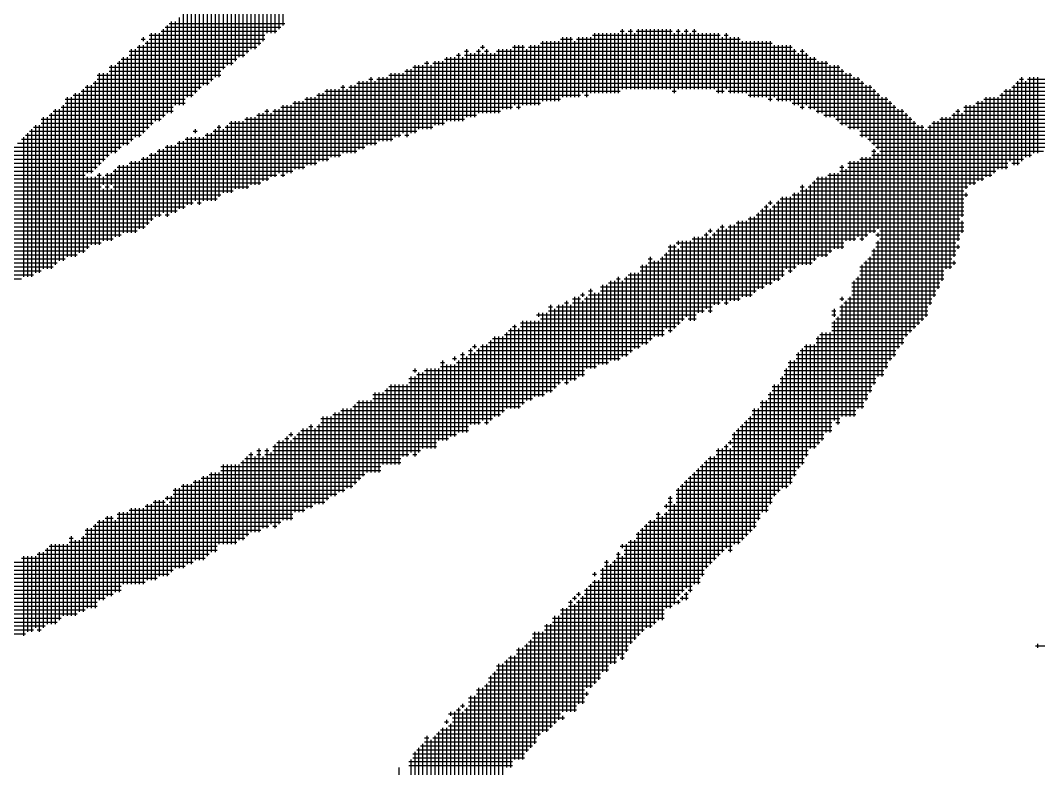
# Model space of a CAD drawing. Header units: feet. Extents: x 0 to 336400, y 0 to 237600.
# Drawn here: x 228017 to 228810, y 11863 to 12446 of the extents above; entities that cross this region are included whole.
import ezdxf

# ---------------------------------------------------------------- set-up
doc = ezdxf.new("R2010")
doc.units = ezdxf.units.FT
doc.header["$LTSCALE"] = 2200
doc.header["$MEASUREMENT"] = 0
doc.layers.add('CX-MISC', color=2, linetype='CONTINUOUS')

# ---------------------------------------------------------------- blocks, each defined once
blk = doc.blocks.new('CXGLOGO-싸인2')
at = {"layer": 'CX-MISC'}
for p, q in [((9616.576, -1031.609), (9616.576, -1033.475)), ((9616.654, -1031.609), (9616.654, -1033.397)), ((9616.732, -1031.531), (9616.732, -1033.32)), ((9616.343, -1031.764), (9616.343, -1033.631)), ((9616.421, -1031.764), (9616.421, -1033.475)), ((9616.498, -1031.764), (9616.498, -1033.475)), ((9616.032, -1032.075), (9616.032, -1033.864)), ((9616.11, -1032.075), (9616.11, -1033.786)), ((9616.187, -1031.92), (9616.187, -1033.786)), ((9616.265, -1031.92), (9616.265, -1033.708)), ((9615.799, -1032.231), (9615.799, -1034.019)), ((9615.876, -1032.231), (9615.876, -1033.942)), ((9615.954, -1032.153), (9615.954, -1033.942)), ((9615.565, -1032.464), (9615.565, -1034.175)), ((9615.643, -1032.386), (9615.643, -1034.097)), ((9615.721, -1032.386), (9615.721, -1034.097)), ((9615.41, -1032.542), (9615.41, -1034.33)), ((9615.487, -1032.542), (9615.487, -1034.33)), ((9615.021, -1032.853), (9615.021, -1034.641)), ((9615.176, -1032.775), (9615.176, -1034.486)), ((9615.254, -1032.697), (9615.254, -1034.486)), ((9615.332, -1032.697), (9615.332, -1034.408)), ((9614.865, -1033.009), (9614.865, -1034.719)), ((9614.943, -1032.931), (9614.943, -1034.719)), ((9615.099, -1032.931), (9615.099, -1034.564)), ((9614.554, -1033.242), (9614.554, -1035.03)), ((9614.632, -1033.242), (9614.632, -1034.875)), ((9614.71, -1033.164), (9614.71, -1034.875)), ((9614.788, -1033.086), (9614.788, -1034.875)), ((9614.166, -1033.475), (9614.166, -1035.264)), ((9614.243, -1033.475), (9614.243, -1035.186)), ((9614.321, -1033.475), (9614.321, -1035.186)), ((9614.36, -1033.436), (9616.615, -1033.436)), ((9614.399, -1033.397), (9614.399, -1035.108)), ((9614.438, -1033.358), (9616.693, -1033.358)), ((9614.477, -1033.32), (9614.477, -1035.03)), ((9614.515, -1033.281), (9616.771, -1033.281)), ((9622.797, -1033.475), (9622.797, -1034.641)), ((9622.875, -1033.475), (9622.875, -1034.641)), ((9622.952, -1033.475), (9622.952, -1034.641)), ((9623.03, -1033.475), (9623.03, -1034.641)), ((9623.108, -1033.475), (9623.108, -1034.641)), ((9623.186, -1033.475), (9623.186, -1034.641)), ((9623.263, -1033.475), (9623.263, -1034.641)), ((9623.302, -1033.436), (9623.38, -1033.436)), ((9623.341, -1033.397), (9623.341, -1034.564)), ((9623.419, -1033.475), (9623.419, -1034.564)), ((9623.458, -1033.436), (9623.536, -1033.436)), ((9623.497, -1033.397), (9623.497, -1034.564)), ((9623.575, -1033.475), (9623.575, -1034.564)), ((9623.613, -1033.436), (9624.313, -1033.436)), ((9623.652, -1033.397), (9623.652, -1034.564)), ((9623.73, -1033.397), (9623.73, -1034.564)), ((9623.808, -1033.397), (9623.808, -1034.564)), ((9623.886, -1033.397), (9623.886, -1034.564)), ((9623.963, -1033.397), (9623.963, -1034.564)), ((9624.041, -1033.397), (9624.041, -1034.564)), ((9624.119, -1033.397), (9624.119, -1034.564)), ((9624.197, -1033.397), (9624.197, -1034.564)), ((9624.274, -1033.397), (9624.274, -1034.564)), ((9624.352, -1033.475), (9624.352, -1034.641)), ((9624.391, -1033.436), (9624.469, -1033.436)), ((9624.43, -1033.397), (9624.43, -1034.564)), ((9624.508, -1033.475), (9624.508, -1034.564)), ((9624.547, -1033.436), (9624.624, -1033.436)), ((9624.585, -1033.397), (9624.585, -1034.564)), ((9624.663, -1033.475), (9624.663, -1034.564)), ((9624.702, -1033.436), (9624.78, -1033.436)), ((9624.741, -1033.397), (9624.741, -1034.564)), ((9624.819, -1033.475), (9624.819, -1034.564)), ((9624.896, -1033.475), (9624.896, -1034.564)), ((9624.974, -1033.475), (9624.974, -1034.564)), ((9625.052, -1033.475), (9625.052, -1034.564)), ((9625.13, -1033.475), (9625.13, -1034.564)), ((9625.207, -1033.475), (9625.207, -1034.641)), ((9625.363, -1033.475), (9625.363, -1034.564)), ((9613.971, -1033.592), (9614.049, -1033.592)), ((9614.01, -1033.553), (9614.01, -1033.631)), ((9614.049, -1033.669), (9616.304, -1033.669)), ((9614.088, -1033.631), (9614.088, -1035.341)), ((9614.127, -1033.514), (9616.382, -1033.514)), ((9614.127, -1033.592), (9616.382, -1033.592)), ((9621.747, -1033.669), (9626.257, -1033.669)), ((9621.786, -1033.631), (9621.786, -1034.797)), ((9621.864, -1033.631), (9621.864, -1034.797)), ((9621.942, -1033.631), (9621.942, -1034.797)), ((9622.019, -1033.631), (9622.019, -1034.797)), ((9622.097, -1033.631), (9622.097, -1034.797)), ((9622.136, -1033.592), (9622.369, -1033.592)), ((9622.175, -1033.553), (9622.175, -1034.719)), ((9622.253, -1033.553), (9622.253, -1034.719)), ((9622.33, -1033.553), (9622.33, -1034.719)), ((9622.408, -1033.631), (9622.408, -1034.719)), ((9622.447, -1033.592), (9625.635, -1033.592)), ((9622.486, -1033.553), (9622.486, -1034.719)), ((9622.564, -1033.553), (9622.564, -1034.641)), ((9622.641, -1033.553), (9622.641, -1034.719)), ((9622.719, -1033.553), (9622.719, -1034.641)), ((9622.758, -1033.514), (9625.246, -1033.514)), ((9625.285, -1033.553), (9625.285, -1034.641)), ((9625.324, -1033.514), (9625.402, -1033.514)), ((9625.441, -1033.553), (9625.441, -1034.641)), ((9625.519, -1033.553), (9625.519, -1034.641)), ((9625.596, -1033.553), (9625.596, -1034.641)), ((9625.674, -1033.631), (9625.674, -1034.641)), ((9625.752, -1033.631), (9625.752, -1034.641)), ((9625.83, -1033.631), (9625.83, -1034.719)), ((9625.907, -1033.631), (9625.907, -1034.719)), ((9625.985, -1033.631), (9625.985, -1034.719)), ((9626.063, -1033.631), (9626.063, -1034.719)), ((9626.141, -1033.631), (9626.141, -1034.719)), ((9626.218, -1033.631), (9626.218, -1034.797)), ((9613.738, -1033.825), (9616.071, -1033.825)), ((9613.777, -1033.786), (9613.777, -1035.575)), ((9613.855, -1033.786), (9613.855, -1035.497)), ((9613.893, -1033.747), (9616.226, -1033.747)), ((9613.932, -1033.708), (9613.932, -1035.497)), ((9614.01, -1033.708), (9614.01, -1035.419)), ((9620.153, -1033.864), (9620.153, -1035.186)), ((9620.27, -1033.825), (9620.347, -1033.825)), ((9620.309, -1033.786), (9620.309, -1035.108)), ((9620.386, -1033.864), (9620.386, -1035.108)), ((9620.464, -1033.864), (9620.464, -1035.108)), ((9620.503, -1033.825), (9620.581, -1033.825)), ((9620.542, -1033.786), (9620.542, -1035.03)), ((9620.581, -1033.747), (9620.659, -1033.747)), ((9620.62, -1033.708), (9620.62, -1033.786)), ((9620.62, -1033.864), (9620.62, -1035.03)), ((9620.659, -1033.825), (9620.736, -1033.825)), ((9620.697, -1033.786), (9620.697, -1035.03)), ((9620.775, -1033.864), (9620.775, -1035.03)), ((9620.853, -1033.864), (9620.853, -1035.03)), ((9620.892, -1033.825), (9626.724, -1033.825)), ((9620.931, -1033.786), (9620.931, -1035.03)), ((9621.008, -1033.786), (9621.008, -1034.953)), ((9621.086, -1033.786), (9621.086, -1034.953)), ((9621.164, -1033.786), (9621.164, -1034.953)), ((9621.203, -1033.747), (9621.436, -1033.747)), ((9621.242, -1033.708), (9621.242, -1034.875)), ((9621.319, -1033.708), (9621.319, -1034.953)), ((9621.397, -1033.708), (9621.397, -1034.875)), ((9621.475, -1033.786), (9621.475, -1034.875)), ((9621.514, -1033.747), (9626.646, -1033.747)), ((9621.553, -1033.708), (9621.553, -1034.875)), ((9621.631, -1033.708), (9621.631, -1034.875)), ((9621.708, -1033.708), (9621.708, -1034.875)), ((9626.296, -1033.708), (9626.296, -1034.719)), ((9626.374, -1033.708), (9626.374, -1034.797)), ((9626.452, -1033.708), (9626.452, -1034.797)), ((9626.529, -1033.708), (9626.529, -1034.797)), ((9626.607, -1033.708), (9626.607, -1034.797)), ((9626.685, -1033.786), (9626.685, -1034.875)), ((9626.763, -1033.864), (9626.763, -1034.875)), ((9626.802, -1033.825), (9626.879, -1033.825)), ((9626.84, -1033.786), (9626.84, -1034.953)), ((9626.918, -1033.864), (9626.918, -1034.875)), ((9613.505, -1034.058), (9615.76, -1034.058)), ((9613.543, -1034.019), (9613.543, -1035.73)), ((9613.582, -1033.981), (9615.837, -1033.981)), ((9613.621, -1033.942), (9613.621, -1035.652)), ((9613.699, -1033.942), (9613.699, -1035.652)), ((9613.738, -1033.903), (9615.993, -1033.903)), ((9619.492, -1034.058), (9619.57, -1034.058)), ((9619.531, -1034.019), (9619.531, -1035.341)), ((9619.648, -1034.058), (9627.346, -1034.058)), ((9619.687, -1034.019), (9619.687, -1035.264)), ((9619.764, -1034.019), (9619.764, -1035.264)), ((9619.842, -1034.019), (9619.842, -1035.264)), ((9619.881, -1033.981), (9627.113, -1033.981)), ((9619.92, -1033.942), (9619.92, -1035.186)), ((9619.998, -1033.942), (9619.998, -1035.186)), ((9620.075, -1033.942), (9620.075, -1035.186)), ((9620.114, -1033.903), (9620.192, -1033.903)), ((9620.231, -1033.942), (9620.231, -1035.186)), ((9620.27, -1033.903), (9626.957, -1033.903)), ((9626.996, -1033.942), (9626.996, -1034.953)), ((9627.074, -1033.942), (9627.074, -1034.953)), ((9627.151, -1034.019), (9627.151, -1035.03)), ((9627.229, -1034.019), (9627.229, -1035.03)), ((9627.307, -1034.019), (9627.307, -1035.108)), ((9613.155, -1034.253), (9613.155, -1036.041)), ((9613.232, -1034.253), (9613.232, -1035.963)), ((9613.31, -1034.253), (9613.31, -1035.886)), ((9613.349, -1034.136), (9615.604, -1034.136)), ((9613.349, -1034.214), (9615.526, -1034.214)), ((9613.388, -1034.097), (9613.388, -1035.808)), ((9613.466, -1034.097), (9613.466, -1035.808)), ((9618.831, -1034.253), (9618.831, -1035.575)), ((9618.909, -1034.253), (9618.909, -1035.497)), ((9618.987, -1034.253), (9618.987, -1035.497)), ((9619.064, -1034.253), (9619.064, -1035.419)), ((9619.103, -1034.214), (9627.657, -1034.214)), ((9619.142, -1034.175), (9619.142, -1035.497)), ((9619.22, -1034.175), (9619.22, -1035.419)), ((9619.259, -1034.136), (9627.579, -1034.136)), ((9619.298, -1034.097), (9619.298, -1035.419)), ((9619.375, -1034.097), (9619.375, -1035.341)), ((9619.453, -1034.097), (9619.453, -1035.341)), ((9619.609, -1034.097), (9619.609, -1035.341)), ((9627.385, -1034.097), (9627.385, -1035.108)), ((9627.463, -1034.097), (9627.463, -1035.108)), ((9627.54, -1034.097), (9627.54, -1035.186)), ((9627.618, -1034.175), (9627.618, -1035.264)), ((9627.696, -1034.253), (9627.696, -1035.264)), ((9627.774, -1034.253), (9627.774, -1035.341)), ((9613.038, -1034.447), (9615.293, -1034.447)), ((9613.077, -1034.408), (9613.077, -1036.119)), ((9613.116, -1034.292), (9615.526, -1034.292)), ((9613.116, -1034.369), (9615.371, -1034.369)), ((9618.17, -1034.447), (9628.046, -1034.447)), ((9618.209, -1034.408), (9618.209, -1035.73)), ((9618.287, -1034.408), (9618.287, -1035.73)), ((9618.365, -1034.408), (9618.365, -1035.652)), ((9618.403, -1034.369), (9618.481, -1034.369)), ((9618.442, -1034.33), (9618.442, -1035.652)), ((9618.52, -1034.408), (9618.52, -1035.652)), ((9618.559, -1034.369), (9627.968, -1034.369)), ((9618.598, -1034.33), (9618.598, -1035.575)), ((9618.676, -1034.33), (9618.676, -1035.575)), ((9618.753, -1034.33), (9618.753, -1035.575)), ((9618.792, -1034.292), (9627.812, -1034.292)), ((9627.851, -1034.33), (9627.851, -1035.341)), ((9627.929, -1034.33), (9627.929, -1035.341)), ((9628.007, -1034.408), (9628.007, -1035.497)), ((9631.001, -1034.447), (9634.189, -1034.447)), ((9631.039, -1034.408), (9631.039, -1036.041)), ((9631.078, -1034.369), (9631.156, -1034.369)), ((9631.117, -1034.33), (9631.117, -1035.963)), ((9631.195, -1034.408), (9631.195, -1035.886)), ((9631.234, -1034.369), (9634.344, -1034.369)), ((9631.273, -1034.33), (9631.273, -1035.886)), ((9631.351, -1034.33), (9631.351, -1035.808)), ((9631.428, -1034.33), (9631.428, -1035.808)), ((9612.688, -1034.641), (9612.688, -1037.83)), ((9612.766, -1034.641), (9612.766, -1037.752)), ((9612.805, -1034.603), (9615.06, -1034.603)), ((9612.844, -1034.564), (9612.844, -1037.752)), ((9612.883, -1034.525), (9615.138, -1034.525)), ((9612.921, -1034.486), (9612.921, -1036.197)), ((9612.999, -1034.486), (9612.999, -1036.197)), ((9617.431, -1034.641), (9617.431, -1035.963)), ((9617.509, -1034.641), (9617.509, -1035.963)), ((9617.548, -1034.603), (9623.302, -1034.603)), ((9617.587, -1034.564), (9617.587, -1035.963)), ((9617.665, -1034.564), (9617.665, -1035.886)), ((9617.743, -1034.564), (9617.743, -1035.886)), ((9617.82, -1034.564), (9617.82, -1035.886)), ((9617.859, -1034.525), (9617.937, -1034.525)), ((9617.898, -1034.486), (9617.898, -1035.808)), ((9617.976, -1034.564), (9617.976, -1035.808)), ((9618.015, -1034.525), (9628.201, -1034.525)), ((9618.054, -1034.486), (9618.054, -1035.808)), ((9618.131, -1034.486), (9618.131, -1035.808)), ((9624.313, -1034.603), (9624.391, -1034.603)), ((9625.169, -1034.603), (9625.324, -1034.603)), ((9625.402, -1034.603), (9628.279, -1034.603)), ((9628.085, -1034.486), (9628.085, -1035.497)), ((9628.162, -1034.486), (9628.162, -1035.575)), ((9628.24, -1034.564), (9628.24, -1035.652)), ((9628.318, -1034.641), (9628.318, -1035.73)), ((9630.728, -1034.641), (9630.728, -1036.119)), ((9630.767, -1034.603), (9633.878, -1034.603)), ((9630.806, -1034.564), (9630.806, -1036.119)), ((9630.884, -1034.564), (9630.884, -1035.963)), ((9630.923, -1034.525), (9634.033, -1034.525)), ((9630.962, -1034.486), (9630.962, -1036.041)), ((9612.494, -1034.758), (9614.827, -1034.758)), ((9612.494, -1034.836), (9614.827, -1034.836)), ((9612.533, -1034.719), (9612.533, -1037.83)), ((9612.61, -1034.719), (9612.61, -1037.83)), ((9612.649, -1034.68), (9614.982, -1034.68)), ((9616.926, -1034.836), (9621.747, -1034.836)), ((9616.965, -1034.797), (9616.965, -1036.119)), ((9617.043, -1034.797), (9617.043, -1036.119)), ((9617.12, -1034.797), (9617.12, -1036.119)), ((9617.159, -1034.758), (9622.136, -1034.758)), ((9617.198, -1034.719), (9617.198, -1036.041)), ((9617.276, -1034.719), (9617.276, -1036.041)), ((9617.354, -1034.719), (9617.354, -1036.041)), ((9617.393, -1034.68), (9622.525, -1034.68)), ((9622.603, -1034.68), (9622.68, -1034.68)), ((9625.791, -1034.68), (9628.357, -1034.68)), ((9626.179, -1034.758), (9626.257, -1034.758)), ((9626.335, -1034.758), (9628.512, -1034.758)), ((9626.646, -1034.836), (9628.59, -1034.836)), ((9628.396, -1034.719), (9628.396, -1040.162)), ((9628.473, -1034.719), (9628.473, -1040.007)), ((9628.551, -1034.797), (9628.551, -1039.851)), ((9630.223, -1034.836), (9633.489, -1034.836)), ((9630.262, -1034.797), (9630.262, -1036.352)), ((9630.34, -1034.797), (9630.34, -1036.352)), ((9630.379, -1034.758), (9633.567, -1034.758)), ((9630.417, -1034.719), (9630.417, -1036.274)), ((9630.495, -1034.719), (9630.495, -1036.274)), ((9630.573, -1034.719), (9630.573, -1036.197)), ((9630.651, -1034.719), (9630.651, -1036.119)), ((9630.69, -1034.68), (9633.8, -1034.68)), ((9612.222, -1035.03), (9612.222, -1038.063)), ((9612.26, -1034.991), (9614.593, -1034.991)), ((9612.299, -1034.953), (9612.299, -1037.985)), ((9612.377, -1034.953), (9612.377, -1037.907)), ((9612.416, -1034.914), (9614.593, -1034.914)), ((9612.455, -1034.875), (9612.455, -1037.907)), ((9616.265, -1035.03), (9616.265, -1036.43)), ((9616.343, -1035.03), (9616.343, -1036.352)), ((9616.382, -1034.991), (9616.459, -1034.991)), ((9616.421, -1034.953), (9616.421, -1036.352)), ((9616.498, -1035.03), (9616.498, -1036.274)), ((9616.537, -1034.991), (9620.97, -1034.991)), ((9616.576, -1034.953), (9616.576, -1036.274)), ((9616.654, -1034.953), (9616.654, -1036.197)), ((9616.693, -1034.914), (9621.203, -1034.914)), ((9616.732, -1034.875), (9616.732, -1036.274)), ((9616.809, -1034.875), (9616.809, -1036.197)), ((9616.887, -1034.875), (9616.887, -1036.197)), ((9621.281, -1034.914), (9621.358, -1034.914)), ((9626.802, -1034.914), (9626.879, -1034.914)), ((9626.957, -1034.914), (9628.668, -1034.914)), ((9627.113, -1034.991), (9628.823, -1034.991)), ((9628.629, -1034.875), (9628.629, -1039.774)), ((9628.707, -1034.953), (9628.707, -1039.618)), ((9628.784, -1034.953), (9628.784, -1039.54)), ((9628.862, -1035.03), (9628.862, -1039.385)), ((9629.795, -1035.03), (9629.795, -1037.83)), ((9629.834, -1034.991), (9629.912, -1034.991)), ((9629.873, -1034.953), (9629.873, -1037.519)), ((9629.951, -1035.03), (9629.951, -1037.052)), ((9629.99, -1034.914), (9633.256, -1034.914)), ((9629.99, -1034.991), (9633.1, -1034.991)), ((9630.029, -1034.875), (9630.029, -1036.508)), ((9630.106, -1034.875), (9630.106, -1036.43)), ((9630.184, -1034.875), (9630.184, -1036.43)), ((9612.027, -1035.147), (9614.36, -1035.147)), ((9612.027, -1035.225), (9614.204, -1035.225)), ((9612.066, -1035.108), (9612.066, -1038.063)), ((9612.144, -1035.108), (9612.144, -1038.063)), ((9612.183, -1035.069), (9614.438, -1035.069)), ((9615.682, -1035.225), (9619.881, -1035.225)), ((9615.721, -1035.186), (9615.721, -1036.585)), ((9615.799, -1035.186), (9615.799, -1036.508)), ((9615.876, -1035.186), (9615.876, -1036.508)), ((9615.954, -1035.186), (9615.954, -1036.508)), ((9615.993, -1035.147), (9620.27, -1035.147)), ((9616.032, -1035.108), (9616.032, -1036.508)), ((9616.11, -1035.108), (9616.11, -1036.43)), ((9616.187, -1035.108), (9616.187, -1036.43)), ((9616.226, -1035.069), (9620.503, -1035.069)), ((9627.268, -1035.069), (9628.901, -1035.069)), ((9627.501, -1035.147), (9628.979, -1035.147)), ((9627.579, -1035.225), (9629.057, -1035.225)), ((9628.94, -1035.108), (9628.94, -1039.307)), ((9629.018, -1035.186), (9629.018, -1039.229)), ((9629.368, -1035.225), (9632.556, -1035.225)), ((9629.407, -1035.186), (9629.407, -1038.607)), ((9629.484, -1035.186), (9629.484, -1038.452)), ((9629.523, -1035.147), (9632.634, -1035.147)), ((9629.562, -1035.108), (9629.562, -1038.296)), ((9629.64, -1035.108), (9629.64, -1038.063)), ((9629.718, -1035.108), (9629.718, -1038.063)), ((9629.756, -1035.069), (9632.867, -1035.069)), ((9611.716, -1035.458), (9613.971, -1035.458)), ((9611.755, -1035.419), (9611.755, -1038.218)), ((9611.794, -1035.38), (9614.049, -1035.38)), ((9611.833, -1035.341), (9611.833, -1038.218)), ((9611.872, -1035.302), (9614.127, -1035.302)), ((9611.911, -1035.264), (9611.911, -1038.141)), ((9611.988, -1035.264), (9611.988, -1038.141)), ((9614.982, -1035.38), (9615.06, -1035.38)), ((9615.021, -1035.341), (9615.021, -1035.419)), ((9615.215, -1035.458), (9619.026, -1035.458)), ((9615.254, -1035.419), (9615.254, -1036.741)), ((9615.332, -1035.419), (9615.332, -1036.741)), ((9615.371, -1035.38), (9619.337, -1035.38)), ((9615.41, -1035.341), (9615.41, -1036.741)), ((9615.449, -1035.302), (9615.526, -1035.302)), ((9615.487, -1035.264), (9615.487, -1036.663)), ((9615.565, -1035.341), (9615.565, -1036.585)), ((9615.604, -1035.302), (9619.648, -1035.302)), ((9615.643, -1035.264), (9615.643, -1036.585)), ((9619.103, -1035.458), (9619.181, -1035.458)), ((9627.735, -1035.302), (9629.212, -1035.302)), ((9627.968, -1035.38), (9632.167, -1035.38)), ((9627.968, -1035.458), (9632.089, -1035.458)), ((9629.095, -1035.264), (9629.095, -1039.152)), ((9629.173, -1035.264), (9629.173, -1039.074)), ((9629.251, -1035.341), (9629.251, -1038.996)), ((9629.29, -1035.302), (9632.323, -1035.302)), ((9629.329, -1035.264), (9629.329, -1038.763)), ((9611.561, -1035.613), (9613.738, -1035.613)), ((9611.638, -1035.536), (9613.816, -1035.536)), ((9611.677, -1035.497), (9611.677, -1038.218)), ((9614.477, -1035.652), (9614.477, -1037.052)), ((9614.554, -1035.652), (9614.554, -1036.974)), ((9614.632, -1035.652), (9614.632, -1036.974)), ((9614.671, -1035.613), (9618.559, -1035.613)), ((9614.71, -1035.575), (9614.71, -1036.897)), ((9614.788, -1035.575), (9614.788, -1036.897)), ((9614.827, -1035.536), (9618.87, -1035.536)), ((9614.865, -1035.497), (9614.865, -1036.819)), ((9614.943, -1035.497), (9614.943, -1036.819)), ((9615.021, -1035.497), (9615.021, -1036.741)), ((9615.099, -1035.497), (9615.099, -1036.819)), ((9615.176, -1035.497), (9615.176, -1036.741)), ((9628.123, -1035.536), (9631.934, -1035.536)), ((9628.201, -1035.613), (9631.778, -1035.613)), ((9611.172, -1035.847), (9613.349, -1035.847)), ((9611.327, -1035.769), (9613.505, -1035.769)), ((9611.405, -1035.691), (9613.582, -1035.691)), ((9614.127, -1035.847), (9617.859, -1035.847)), ((9614.166, -1035.808), (9614.166, -1037.13)), ((9614.243, -1035.808), (9614.243, -1037.052)), ((9614.282, -1035.769), (9618.17, -1035.769)), ((9614.321, -1035.73), (9614.321, -1037.052)), ((9614.399, -1035.73), (9614.399, -1036.974)), ((9614.438, -1035.691), (9618.326, -1035.691)), ((9628.201, -1035.769), (9628.279, -1035.769)), ((9628.201, -1035.847), (9631.312, -1035.847)), ((9628.24, -1035.73), (9628.24, -1037.363)), ((9628.279, -1035.691), (9631.623, -1035.691)), ((9628.318, -1035.808), (9628.318, -1037.285)), ((9628.357, -1035.769), (9631.545, -1035.769)), ((9610.939, -1036.002), (9613.194, -1036.002)), ((9611.094, -1035.925), (9613.271, -1035.925)), ((9613.543, -1036.041), (9613.543, -1037.441)), ((9613.621, -1036.041), (9613.621, -1037.363)), ((9613.699, -1036.041), (9613.699, -1037.363)), ((9613.738, -1036.002), (9617.393, -1036.002)), ((9613.777, -1035.963), (9613.777, -1037.363)), ((9613.855, -1035.963), (9613.855, -1037.363)), ((9613.932, -1035.963), (9613.932, -1037.285)), ((9613.971, -1035.925), (9617.626, -1035.925)), ((9614.01, -1035.886), (9614.01, -1037.285)), ((9614.088, -1035.886), (9614.088, -1037.208)), ((9627.618, -1036.041), (9627.618, -1037.674)), ((9627.735, -1036.002), (9630.845, -1036.002)), ((9627.774, -1035.963), (9627.774, -1037.519)), ((9627.851, -1035.963), (9627.851, -1037.519)), ((9627.929, -1035.963), (9627.929, -1037.441)), ((9627.968, -1035.925), (9631.156, -1035.925)), ((9628.007, -1035.886), (9628.007, -1037.519)), ((9628.085, -1035.886), (9628.085, -1037.441)), ((9628.162, -1035.886), (9628.162, -1037.363)), ((9630.923, -1036.002), (9631.078, -1036.002)), ((9610.705, -1036.236), (9612.883, -1036.236)), ((9610.783, -1036.158), (9613.038, -1036.158)), ((9610.939, -1036.08), (9613.116, -1036.08)), ((9613.116, -1036.236), (9613.194, -1036.236)), ((9613.155, -1036.197), (9613.155, -1037.596)), ((9613.271, -1036.236), (9616.615, -1036.236)), ((9613.31, -1036.197), (9613.31, -1037.519)), ((9613.388, -1036.197), (9613.388, -1036.43)), ((9613.427, -1036.158), (9616.926, -1036.158)), ((9613.466, -1036.119), (9613.466, -1037.441)), ((9613.505, -1036.08), (9617.159, -1036.08)), ((9616.693, -1036.236), (9616.771, -1036.236)), ((9627.346, -1036.236), (9630.534, -1036.236)), ((9627.385, -1036.197), (9627.385, -1037.752)), ((9627.463, -1036.197), (9627.463, -1037.674)), ((9627.54, -1036.197), (9627.54, -1037.674)), ((9627.579, -1036.08), (9627.657, -1036.08)), ((9627.579, -1036.158), (9630.612, -1036.158)), ((9627.696, -1036.119), (9627.696, -1037.519)), ((9627.735, -1036.08), (9630.845, -1036.08)), ((9610.55, -1036.313), (9616.459, -1036.313)), ((9610.55, -1036.391), (9616.304, -1036.391)), ((9612.921, -1036.274), (9612.921, -1037.674)), ((9612.999, -1036.274), (9612.999, -1037.596)), ((9613.077, -1036.274), (9613.077, -1037.596)), ((9613.232, -1036.274), (9613.232, -1036.43)), ((9626.84, -1036.43), (9626.84, -1037.985)), ((9626.996, -1036.43), (9626.996, -1037.985)), ((9627.035, -1036.391), (9630.223, -1036.391)), ((9627.074, -1036.352), (9627.074, -1037.907)), ((9627.113, -1036.313), (9630.379, -1036.313)), ((9627.151, -1036.274), (9627.151, -1037.83)), ((9627.229, -1036.274), (9627.229, -1037.83)), ((9627.307, -1036.274), (9627.307, -1037.83)), ((9610.239, -1036.624), (9615.526, -1036.624)), ((9610.316, -1036.547), (9615.76, -1036.547)), ((9610.394, -1036.469), (9613.194, -1036.469)), ((9613.232, -1036.508), (9613.232, -1037.519)), ((9613.271, -1036.469), (9613.349, -1036.469)), ((9613.388, -1036.508), (9613.388, -1037.519)), ((9613.427, -1036.469), (9616.071, -1036.469)), ((9626.646, -1036.624), (9630.067, -1036.624)), ((9626.685, -1036.585), (9626.685, -1038.063)), ((9626.763, -1036.585), (9626.763, -1037.985)), ((9626.802, -1036.469), (9626.879, -1036.469)), ((9626.802, -1036.547), (9629.99, -1036.547)), ((9626.918, -1036.508), (9626.918, -1037.985)), ((9626.957, -1036.469), (9630.067, -1036.469)), ((9630.029, -1036.585), (9630.029, -1036.663)), ((9610.005, -1036.78), (9614.982, -1036.78)), ((9610.161, -1036.702), (9615.449, -1036.702)), ((9615.06, -1036.78), (9615.138, -1036.78)), ((9626.141, -1036.819), (9626.141, -1038.374)), ((9626.179, -1036.78), (9626.257, -1036.78)), ((9626.218, -1036.741), (9626.218, -1036.819)), ((9626.296, -1036.819), (9626.296, -1038.296)), ((9626.335, -1036.78), (9629.99, -1036.78)), ((9626.374, -1036.741), (9626.374, -1038.296)), ((9626.413, -1036.702), (9629.99, -1036.702)), ((9626.452, -1036.663), (9626.452, -1038.218)), ((9626.529, -1036.663), (9626.529, -1038.063)), ((9626.607, -1036.663), (9626.607, -1038.141)), ((9609.694, -1037.013), (9614.36, -1037.013)), ((9609.85, -1036.935), (9614.671, -1036.935)), ((9609.928, -1036.858), (9614.827, -1036.858)), ((9614.438, -1037.013), (9614.515, -1037.013)), ((9625.946, -1037.013), (9629.99, -1037.013)), ((9625.985, -1036.974), (9625.985, -1038.452)), ((9626.024, -1036.935), (9629.99, -1036.935)), ((9626.063, -1036.897), (9626.063, -1038.452)), ((9626.102, -1036.858), (9626.179, -1036.858)), ((9626.218, -1036.897), (9626.218, -1038.374)), ((9626.257, -1036.858), (9629.99, -1036.858)), ((9609.539, -1037.169), (9614.127, -1037.169)), ((9609.694, -1037.091), (9614.204, -1037.091)), ((9625.285, -1037.208), (9625.285, -1038.685)), ((9625.441, -1037.208), (9625.441, -1038.685)), ((9625.519, -1037.208), (9625.519, -1038.685)), ((9625.557, -1037.169), (9629.99, -1037.169)), ((9625.596, -1037.13), (9625.596, -1038.685)), ((9625.674, -1037.13), (9625.674, -1038.607)), ((9625.752, -1037.13), (9625.752, -1038.607)), ((9625.791, -1037.091), (9629.912, -1037.091)), ((9625.83, -1037.052), (9625.83, -1038.607)), ((9625.907, -1037.052), (9625.907, -1038.529)), ((9629.951, -1037.13), (9629.951, -1037.363)), ((9609.306, -1037.402), (9613.582, -1037.402)), ((9609.383, -1037.324), (9613.893, -1037.324)), ((9609.461, -1037.246), (9614.049, -1037.246)), ((9624.741, -1037.441), (9624.741, -1039.074)), ((9624.819, -1037.441), (9624.819, -1038.918)), ((9624.896, -1037.441), (9624.896, -1038.918)), ((9624.935, -1037.402), (9625.013, -1037.402)), ((9624.974, -1037.363), (9624.974, -1038.841)), ((9625.013, -1037.324), (9625.091, -1037.324)), ((9625.052, -1037.285), (9625.052, -1037.363)), ((9625.052, -1037.441), (9625.052, -1038.918)), ((9625.091, -1037.402), (9628.123, -1037.402)), ((9625.13, -1037.363), (9625.13, -1038.763)), ((9625.169, -1037.324), (9628.279, -1037.324)), ((9625.207, -1037.285), (9625.207, -1038.763)), ((9625.246, -1037.246), (9625.324, -1037.246)), ((9625.363, -1037.285), (9625.363, -1038.763)), ((9625.402, -1037.246), (9629.99, -1037.246)), ((9628.279, -1037.402), (9629.912, -1037.402)), ((9628.318, -1037.363), (9628.318, -1037.441)), ((9628.357, -1037.324), (9629.99, -1037.324)), ((9608.995, -1037.635), (9612.96, -1037.635)), ((9609.072, -1037.557), (9613.194, -1037.557)), ((9609.228, -1037.48), (9613.427, -1037.48)), ((9624.235, -1037.635), (9624.391, -1037.635)), ((9624.274, -1037.596), (9624.274, -1039.307)), ((9624.352, -1037.596), (9624.352, -1039.229)), ((9624.391, -1037.557), (9627.657, -1037.557)), ((9624.43, -1037.519), (9624.43, -1037.596)), ((9624.469, -1037.635), (9627.657, -1037.635)), ((9624.508, -1037.519), (9624.508, -1039.074)), ((9624.585, -1037.519), (9624.585, -1038.996)), ((9624.663, -1037.519), (9624.663, -1039.074)), ((9624.702, -1037.48), (9627.89, -1037.48)), ((9627.968, -1037.48), (9628.046, -1037.48)), ((9628.279, -1037.557), (9629.834, -1037.557)), ((9628.279, -1037.635), (9629.912, -1037.635)), ((9628.318, -1037.519), (9628.318, -1040.162)), ((9628.357, -1037.48), (9629.912, -1037.48)), ((9629.873, -1037.596), (9629.873, -1037.674)), ((9608.839, -1037.791), (9612.727, -1037.791)), ((9608.917, -1037.713), (9612.883, -1037.713)), ((9623.886, -1037.83), (9623.886, -1039.463)), ((9624.119, -1037.83), (9624.119, -1039.385)), ((9624.158, -1037.791), (9627.346, -1037.791)), ((9624.197, -1037.752), (9624.197, -1039.229)), ((9624.235, -1037.713), (9627.424, -1037.713)), ((9624.43, -1037.674), (9624.43, -1039.152)), ((9628.162, -1037.83), (9628.162, -1040.473)), ((9628.201, -1037.713), (9629.834, -1037.713)), ((9628.201, -1037.791), (9629.834, -1037.791)), ((9628.24, -1037.674), (9628.24, -1040.318)), ((9608.528, -1038.024), (9612.26, -1038.024)), ((9608.683, -1037.869), (9612.494, -1037.869)), ((9608.683, -1037.946), (9612.338, -1037.946)), ((9623.691, -1038.024), (9626.724, -1038.024)), ((9623.73, -1037.985), (9623.73, -1039.54)), ((9623.808, -1037.985), (9623.808, -1039.54)), ((9623.847, -1037.869), (9623.924, -1037.869)), ((9623.847, -1037.946), (9627.035, -1037.946)), ((9623.963, -1037.907), (9623.963, -1039.385)), ((9624.041, -1037.907), (9624.041, -1039.385)), ((9624.08, -1037.869), (9627.113, -1037.869)), ((9627.968, -1038.024), (9629.756, -1038.024)), ((9628.007, -1037.985), (9628.007, -1040.785)), ((9628.046, -1037.946), (9629.834, -1037.946)), ((9628.085, -1037.907), (9628.085, -1040.629)), ((9628.123, -1037.869), (9629.756, -1037.869)), ((9629.795, -1037.907), (9629.795, -1037.985)), ((9608.295, -1038.18), (9611.872, -1038.18)), ((9608.45, -1038.102), (9612.027, -1038.102)), ((9623.263, -1038.218), (9623.263, -1039.851)), ((9623.419, -1038.218), (9623.419, -1039.774)), ((9623.458, -1038.18), (9626.491, -1038.18)), ((9623.497, -1038.141), (9623.497, -1039.696)), ((9623.575, -1038.141), (9623.575, -1039.618)), ((9623.652, -1038.141), (9623.652, -1039.618)), ((9623.691, -1038.102), (9626.491, -1038.102)), ((9626.568, -1038.102), (9626.646, -1038.102)), ((9627.929, -1038.218), (9627.929, -1040.785)), ((9627.968, -1038.102), (9629.601, -1038.102)), ((9627.968, -1038.18), (9629.601, -1038.18)), ((9608.295, -1038.257), (9611.638, -1038.257)), ((9622.914, -1038.413), (9626.102, -1038.413)), ((9622.952, -1038.374), (9622.952, -1039.929)), ((9623.03, -1038.374), (9623.03, -1039.929)), ((9623.069, -1038.335), (9626.257, -1038.335)), ((9623.108, -1038.296), (9623.108, -1039.851)), ((9623.186, -1038.296), (9623.186, -1039.851)), ((9623.225, -1038.257), (9623.302, -1038.257)), ((9623.341, -1038.296), (9623.341, -1039.774)), ((9623.38, -1038.257), (9626.413, -1038.257)), ((9627.812, -1038.335), (9629.523, -1038.335)), ((9627.812, -1038.413), (9629.523, -1038.413)), ((9627.851, -1038.296), (9627.851, -1040.94)), ((9627.89, -1038.257), (9629.601, -1038.257)), ((9622.408, -1038.607), (9622.408, -1040.24)), ((9622.486, -1038.607), (9622.486, -1040.162)), ((9622.525, -1038.568), (9622.603, -1038.568)), ((9622.564, -1038.529), (9622.564, -1038.607)), ((9622.641, -1038.607), (9622.641, -1040.007)), ((9622.68, -1038.491), (9622.758, -1038.491)), ((9622.68, -1038.568), (9625.868, -1038.568)), ((9622.719, -1038.452), (9622.719, -1040.007)), ((9622.797, -1038.529), (9622.797, -1040.007)), ((9622.875, -1038.529), (9622.875, -1039.929)), ((9622.914, -1038.491), (9625.946, -1038.491)), ((9627.618, -1038.607), (9627.618, -1038.685)), ((9627.774, -1038.607), (9627.774, -1040.94)), ((9627.812, -1038.491), (9629.445, -1038.491)), ((9627.812, -1038.568), (9629.445, -1038.568)), ((9621.903, -1038.802), (9621.98, -1038.802)), ((9621.942, -1038.763), (9621.942, -1040.473)), ((9622.058, -1038.802), (9625.091, -1038.802)), ((9622.097, -1038.763), (9622.097, -1040.318)), ((9622.175, -1038.763), (9622.175, -1040.24)), ((9622.214, -1038.724), (9622.291, -1038.724)), ((9622.253, -1038.685), (9622.253, -1040.318)), ((9622.33, -1038.763), (9622.33, -1040.24)), ((9622.369, -1038.646), (9622.525, -1038.646)), ((9622.369, -1038.724), (9625.246, -1038.724)), ((9622.564, -1038.685), (9622.564, -1040.162)), ((9622.603, -1038.646), (9625.635, -1038.646)), ((9625.324, -1038.724), (9625.402, -1038.724)), ((9627.579, -1038.646), (9627.657, -1038.646)), ((9627.579, -1038.802), (9629.29, -1038.802)), ((9627.618, -1038.763), (9627.618, -1040.94)), ((9627.657, -1038.724), (9629.368, -1038.724)), ((9627.696, -1038.685), (9627.696, -1040.94)), ((9627.735, -1038.646), (9629.368, -1038.646)), ((9621.669, -1038.957), (9624.78, -1038.957)), ((9621.708, -1038.918), (9621.708, -1038.996)), ((9621.786, -1038.918), (9621.786, -1040.551)), ((9621.864, -1038.918), (9621.864, -1040.473)), ((9621.903, -1038.879), (9624.935, -1038.879)), ((9622.019, -1038.841), (9622.019, -1040.396)), ((9625.013, -1038.879), (9625.091, -1038.879)), ((9627.424, -1038.879), (9627.501, -1038.879)), ((9627.424, -1038.957), (9627.501, -1038.957)), ((9627.463, -1038.841), (9627.463, -1038.996)), ((9627.54, -1038.996), (9627.54, -1041.096)), ((9627.579, -1038.879), (9629.29, -1038.879)), ((9627.579, -1038.957), (9629.29, -1038.957)), ((9621.203, -1039.19), (9621.281, -1039.19)), ((9621.242, -1039.152), (9621.242, -1040.785)), ((9621.358, -1039.113), (9624.469, -1039.113)), ((9621.358, -1039.19), (9624.391, -1039.19)), ((9621.397, -1039.074), (9621.397, -1040.707)), ((9621.475, -1039.074), (9621.475, -1040.629)), ((9621.553, -1039.074), (9621.553, -1040.629)), ((9621.631, -1039.074), (9621.631, -1040.551)), ((9621.708, -1039.074), (9621.708, -1040.551)), ((9621.747, -1039.035), (9624.547, -1039.035)), ((9624.624, -1039.035), (9624.78, -1039.035)), ((9627.424, -1039.113), (9629.134, -1039.113)), ((9627.424, -1039.19), (9629.057, -1039.19)), ((9627.463, -1039.074), (9627.463, -1041.018)), ((9627.501, -1039.035), (9629.212, -1039.035)), ((9620.814, -1039.424), (9623.924, -1039.424)), ((9620.853, -1039.385), (9620.853, -1040.94)), ((9620.931, -1039.385), (9620.931, -1040.94)), ((9621.008, -1039.385), (9621.008, -1040.862)), ((9621.047, -1039.346), (9624.158, -1039.346)), ((9621.086, -1039.307), (9621.086, -1040.785)), ((9621.125, -1039.268), (9624.158, -1039.268)), ((9621.164, -1039.229), (9621.164, -1040.785)), ((9621.319, -1039.229), (9621.319, -1040.785)), ((9624.235, -1039.268), (9624.313, -1039.268)), ((9627.113, -1039.424), (9628.823, -1039.424)), ((9627.151, -1039.385), (9627.151, -1041.484)), ((9627.19, -1039.346), (9628.901, -1039.346)), ((9627.229, -1039.307), (9627.229, -1041.407)), ((9627.307, -1039.307), (9627.307, -1041.251)), ((9627.385, -1039.307), (9627.385, -1041.251)), ((9627.424, -1039.268), (9628.979, -1039.268)), ((9620.386, -1039.618), (9620.386, -1041.096)), ((9620.425, -1039.579), (9620.503, -1039.579)), ((9620.464, -1039.54), (9620.464, -1039.618)), ((9620.542, -1039.618), (9620.542, -1041.096)), ((9620.581, -1039.579), (9623.691, -1039.579)), ((9620.62, -1039.54), (9620.62, -1041.018)), ((9620.697, -1039.54), (9620.697, -1041.096)), ((9620.736, -1039.501), (9623.847, -1039.501)), ((9620.775, -1039.463), (9620.775, -1041.018)), ((9626.84, -1039.618), (9626.84, -1041.873)), ((9626.879, -1039.579), (9628.746, -1039.579)), ((9626.918, -1039.54), (9626.918, -1041.718)), ((9626.996, -1039.54), (9626.996, -1041.562)), ((9627.074, -1039.54), (9627.074, -1041.562)), ((9627.113, -1039.501), (9628.823, -1039.501)), ((9620.036, -1039.813), (9620.114, -1039.813)), ((9620.075, -1039.774), (9620.075, -1039.851)), ((9620.192, -1039.735), (9620.27, -1039.735)), ((9620.192, -1039.813), (9623.302, -1039.813)), ((9620.231, -1039.696), (9620.231, -1041.251)), ((9620.309, -1039.774), (9620.309, -1041.251)), ((9620.347, -1039.657), (9620.425, -1039.657)), ((9620.347, -1039.735), (9623.458, -1039.735)), ((9620.464, -1039.696), (9620.464, -1041.096)), ((9620.503, -1039.657), (9623.536, -1039.657)), ((9626.724, -1039.735), (9628.668, -1039.735)), ((9626.724, -1039.813), (9628.59, -1039.813)), ((9626.763, -1039.696), (9626.763, -1041.951)), ((9626.802, -1039.657), (9628.668, -1039.657)), ((9619.298, -1040.007), (9619.298, -1040.085)), ((9619.531, -1040.007), (9619.531, -1041.562)), ((9619.609, -1040.007), (9619.609, -1041.562)), ((9619.687, -1040.007), (9619.687, -1041.562)), ((9619.764, -1040.007), (9619.764, -1041.407)), ((9619.803, -1039.89), (9619.881, -1039.89)), ((9619.803, -1039.968), (9622.836, -1039.968)), ((9619.842, -1039.851), (9619.842, -1041.407)), ((9619.92, -1039.929), (9619.92, -1041.407)), ((9619.998, -1039.929), (9619.998, -1041.329)), ((9620.075, -1039.929), (9620.075, -1041.329)), ((9620.114, -1039.89), (9623.069, -1039.89)), ((9620.153, -1039.851), (9620.153, -1041.251)), ((9626.529, -1040.007), (9626.529, -1042.34)), ((9626.568, -1039.89), (9628.512, -1039.89)), ((9626.568, -1039.968), (9628.512, -1039.968)), ((9626.607, -1039.851), (9626.607, -1042.262)), ((9626.685, -1039.851), (9626.685, -1042.106)), ((9619.181, -1040.201), (9622.447, -1040.201)), ((9619.22, -1040.162), (9619.22, -1041.64)), ((9619.259, -1040.046), (9619.337, -1040.046)), ((9619.298, -1040.162), (9619.298, -1041.718)), ((9619.337, -1040.124), (9622.603, -1040.124)), ((9619.375, -1040.085), (9619.375, -1041.64)), ((9619.453, -1040.085), (9619.453, -1041.562)), ((9619.492, -1040.046), (9622.603, -1040.046)), ((9626.413, -1040.201), (9628.279, -1040.201)), ((9626.452, -1040.162), (9626.452, -1042.34)), ((9626.491, -1040.046), (9628.435, -1040.046)), ((9626.491, -1040.124), (9628.435, -1040.124)), ((9618.753, -1040.396), (9618.753, -1041.873)), ((9618.792, -1040.357), (9622.058, -1040.357)), ((9618.831, -1040.318), (9618.831, -1041.873)), ((9618.909, -1040.318), (9618.909, -1041.873)), ((9618.987, -1040.318), (9618.987, -1041.873)), ((9619.064, -1040.318), (9619.064, -1041.718)), ((9619.142, -1040.318), (9619.142, -1041.718)), ((9619.181, -1040.279), (9622.136, -1040.279)), ((9622.214, -1040.279), (9622.291, -1040.279)), ((9626.257, -1040.357), (9628.201, -1040.357)), ((9626.296, -1040.318), (9626.296, -1042.495)), ((9626.374, -1040.318), (9626.374, -1042.417)), ((9626.413, -1040.279), (9628.279, -1040.279)), ((9618.481, -1040.512), (9621.825, -1040.512)), ((9618.481, -1040.59), (9621.592, -1040.59)), ((9618.52, -1040.473), (9618.52, -1042.029)), ((9618.598, -1040.473), (9618.598, -1042.029)), ((9618.676, -1040.473), (9618.676, -1041.873)), ((9618.715, -1040.435), (9621.98, -1040.435)), ((9626.179, -1040.512), (9628.123, -1040.512)), ((9626.179, -1040.59), (9628.123, -1040.59)), ((9626.218, -1040.473), (9626.218, -1042.651)), ((9626.257, -1040.435), (9628.201, -1040.435)), ((9617.898, -1040.785), (9617.898, -1042.417)), ((9617.976, -1040.785), (9617.976, -1042.34)), ((9618.054, -1040.785), (9618.054, -1042.34)), ((9618.092, -1040.746), (9621.358, -1040.746)), ((9618.131, -1040.707), (9618.131, -1042.262)), ((9618.17, -1040.668), (9621.436, -1040.668)), ((9618.209, -1040.629), (9618.209, -1042.184)), ((9618.287, -1040.629), (9618.287, -1042.106)), ((9618.365, -1040.629), (9618.365, -1042.029)), ((9618.442, -1040.629), (9618.442, -1042.029)), ((9625.907, -1040.785), (9625.907, -1043.117)), ((9625.985, -1040.785), (9625.985, -1042.962)), ((9626.024, -1040.668), (9628.046, -1040.668)), ((9626.024, -1040.746), (9628.046, -1040.746)), ((9626.063, -1040.629), (9626.063, -1042.806)), ((9626.141, -1040.629), (9626.141, -1042.806)), ((9617.47, -1040.979), (9620.814, -1040.979)), ((9617.509, -1040.94), (9617.509, -1042.651)), ((9617.587, -1040.94), (9617.587, -1042.573)), ((9617.665, -1040.94), (9617.665, -1042.495)), ((9617.704, -1040.901), (9620.97, -1040.901)), ((9617.743, -1040.862), (9617.743, -1042.495)), ((9617.82, -1040.862), (9617.82, -1042.417)), ((9617.859, -1040.823), (9621.047, -1040.823)), ((9625.791, -1040.979), (9627.579, -1040.979)), ((9625.83, -1040.94), (9625.83, -1043.195)), ((9625.868, -1040.823), (9627.89, -1040.823)), ((9625.868, -1040.901), (9627.89, -1040.901)), ((9617.12, -1041.173), (9617.12, -1042.806)), ((9617.198, -1041.173), (9617.198, -1042.729)), ((9617.237, -1041.134), (9617.315, -1041.134)), ((9617.276, -1041.096), (9617.276, -1042.729)), ((9617.354, -1041.173), (9617.354, -1042.651)), ((9617.393, -1041.134), (9620.347, -1041.134)), ((9617.431, -1041.096), (9617.431, -1042.651)), ((9617.47, -1041.057), (9620.581, -1041.057)), ((9620.659, -1041.057), (9620.736, -1041.057)), ((9625.596, -1041.173), (9625.596, -1043.428)), ((9625.635, -1041.134), (9627.424, -1041.134)), ((9625.674, -1041.096), (9625.674, -1043.351)), ((9625.713, -1041.057), (9627.424, -1041.057)), ((9625.752, -1041.018), (9625.752, -1043.273)), ((9627.501, -1041.057), (9627.579, -1041.057)), ((9616.654, -1041.407), (9616.654, -1043.04)), ((9616.732, -1041.407), (9616.732, -1042.962)), ((9616.771, -1041.368), (9616.848, -1041.368)), ((9616.809, -1041.329), (9616.809, -1042.962)), ((9616.848, -1041.29), (9616.926, -1041.29)), ((9616.887, -1041.251), (9616.887, -1041.329)), ((9616.887, -1041.407), (9616.887, -1042.962)), ((9616.926, -1041.368), (9619.959, -1041.368)), ((9616.965, -1041.329), (9616.965, -1042.806)), ((9617.004, -1041.29), (9620.114, -1041.29)), ((9617.043, -1041.251), (9617.043, -1042.806)), ((9617.082, -1041.212), (9620.347, -1041.212)), ((9625.441, -1041.407), (9625.441, -1041.484)), ((9625.48, -1041.29), (9627.268, -1041.29)), ((9625.48, -1041.368), (9627.268, -1041.368)), ((9625.519, -1041.251), (9625.519, -1043.428)), ((9625.557, -1041.212), (9627.424, -1041.212)), ((9616.226, -1041.601), (9616.304, -1041.601)), ((9616.265, -1041.562), (9616.265, -1043.195)), ((9616.382, -1041.601), (9616.459, -1041.601)), ((9616.421, -1041.562), (9616.421, -1043.117)), ((9616.537, -1041.523), (9619.725, -1041.523)), ((9616.537, -1041.601), (9619.414, -1041.601)), ((9616.576, -1041.484), (9616.576, -1043.117)), ((9616.615, -1041.445), (9619.725, -1041.445)), ((9625.169, -1041.601), (9626.957, -1041.601)), ((9625.207, -1041.562), (9625.207, -1043.662)), ((9625.285, -1041.562), (9625.285, -1043.584)), ((9625.324, -1041.523), (9625.402, -1041.523)), ((9625.363, -1041.484), (9625.363, -1043.506)), ((9625.402, -1041.445), (9627.19, -1041.445)), ((9625.441, -1041.562), (9625.441, -1043.584)), ((9625.48, -1041.523), (9627.113, -1041.523)), ((9615.954, -1041.795), (9615.954, -1043.351)), ((9615.993, -1041.757), (9619.026, -1041.757)), ((9616.032, -1041.718), (9616.032, -1043.273)), ((9616.071, -1041.679), (9616.148, -1041.679)), ((9616.11, -1041.64), (9616.11, -1043.195)), ((9616.187, -1041.718), (9616.187, -1043.195)), ((9616.226, -1041.679), (9616.304, -1041.679)), ((9616.343, -1041.718), (9616.343, -1043.117)), ((9616.382, -1041.679), (9619.181, -1041.679)), ((9616.498, -1041.64), (9616.498, -1043.04)), ((9619.259, -1041.679), (9619.337, -1041.679)), ((9624.974, -1041.795), (9624.974, -1043.895)), ((9625.013, -1041.757), (9626.879, -1041.757)), ((9625.052, -1041.718), (9625.052, -1043.817)), ((9625.13, -1041.718), (9625.13, -1043.739)), ((9625.169, -1041.679), (9626.957, -1041.679)), ((9615.526, -1041.912), (9618.637, -1041.912)), ((9615.526, -1041.99), (9618.637, -1041.99)), ((9615.565, -1041.873), (9615.565, -1043.428)), ((9615.643, -1041.873), (9615.643, -1043.428)), ((9615.721, -1041.873), (9615.721, -1043.428)), ((9615.799, -1041.873), (9615.799, -1043.428)), ((9615.876, -1041.873), (9615.876, -1043.351)), ((9615.915, -1041.834), (9619.026, -1041.834)), ((9624.78, -1041.99), (9626.724, -1041.99)), ((9624.819, -1041.951), (9624.819, -1044.206)), ((9624.858, -1041.912), (9626.802, -1041.912)), ((9624.896, -1041.873), (9624.896, -1044.05)), ((9624.935, -1041.834), (9626.879, -1041.834)), ((9615.021, -1042.184), (9615.021, -1043.739)), ((9615.099, -1042.184), (9615.099, -1043.739)), ((9615.138, -1042.145), (9618.248, -1042.145)), ((9615.176, -1042.106), (9615.176, -1043.739)), ((9615.254, -1042.106), (9615.254, -1043.662)), ((9615.293, -1042.068), (9618.326, -1042.068)), ((9615.332, -1042.029), (9615.332, -1043.584)), ((9615.41, -1042.029), (9615.41, -1043.584)), ((9615.487, -1042.029), (9615.487, -1043.428)), ((9624.585, -1042.184), (9624.585, -1044.284)), ((9624.624, -1042.145), (9626.646, -1042.145)), ((9624.663, -1042.106), (9624.663, -1044.361)), ((9624.702, -1042.068), (9626.724, -1042.068)), ((9624.741, -1042.029), (9624.741, -1044.206)), ((9614.593, -1042.379), (9617.937, -1042.379)), ((9614.632, -1042.34), (9614.632, -1043.895)), ((9614.71, -1042.34), (9614.71, -1043.895)), ((9614.749, -1042.301), (9618.092, -1042.301)), ((9614.788, -1042.262), (9614.788, -1043.895)), ((9614.865, -1042.262), (9614.865, -1043.817)), ((9614.943, -1042.262), (9614.943, -1043.817)), ((9614.982, -1042.223), (9618.17, -1042.223)), ((9624.391, -1042.379), (9626.413, -1042.379)), ((9624.43, -1042.34), (9624.43, -1044.439)), ((9624.469, -1042.301), (9626.568, -1042.301)), ((9624.508, -1042.262), (9624.508, -1044.361)), ((9624.547, -1042.223), (9626.646, -1042.223)), ((9614.243, -1042.573), (9614.243, -1044.128)), ((9614.321, -1042.573), (9614.321, -1044.05)), ((9614.399, -1042.573), (9614.399, -1044.05)), ((9614.438, -1042.534), (9617.626, -1042.534)), ((9614.477, -1042.495), (9614.477, -1042.573)), ((9614.554, -1042.495), (9614.554, -1043.973)), ((9614.593, -1042.456), (9617.781, -1042.456)), ((9624.235, -1042.534), (9624.313, -1042.534)), ((9624.274, -1042.495), (9624.274, -1044.673)), ((9624.391, -1042.456), (9626.335, -1042.456)), ((9624.391, -1042.534), (9626.257, -1042.534)), ((9613.738, -1042.767), (9617.159, -1042.767)), ((9613.777, -1042.729), (9613.777, -1044.206)), ((9613.855, -1042.729), (9613.855, -1044.206)), ((9613.932, -1042.729), (9613.932, -1044.206)), ((9614.01, -1042.729), (9614.01, -1044.206)), ((9614.049, -1042.69), (9617.315, -1042.69)), ((9614.088, -1042.651), (9614.088, -1044.128)), ((9614.166, -1042.651), (9614.166, -1044.128)), ((9614.204, -1042.612), (9614.438, -1042.612)), ((9614.477, -1042.651), (9614.477, -1044.05)), ((9614.515, -1042.612), (9617.548, -1042.612)), ((9624.158, -1042.69), (9626.179, -1042.69)), ((9624.197, -1042.651), (9624.197, -1042.729)), ((9624.235, -1042.612), (9624.313, -1042.612)), ((9624.235, -1042.767), (9626.179, -1042.767)), ((9624.352, -1042.651), (9624.352, -1044.595)), ((9624.391, -1042.612), (9626.257, -1042.612)), ((9613.155, -1042.962), (9613.155, -1044.517)), ((9613.232, -1042.962), (9613.232, -1044.517)), ((9613.271, -1042.923), (9613.427, -1042.923)), ((9613.31, -1042.884), (9613.31, -1044.439)), ((9613.388, -1042.884), (9613.388, -1044.439)), ((9613.466, -1042.962), (9613.466, -1044.361)), ((9613.505, -1042.845), (9616.926, -1042.845)), ((9613.505, -1042.923), (9616.926, -1042.923)), ((9613.543, -1042.806), (9613.543, -1044.361)), ((9613.621, -1042.806), (9613.621, -1044.206)), ((9613.699, -1042.806), (9613.699, -1044.206)), ((9623.886, -1042.962), (9623.886, -1045.061)), ((9623.963, -1042.962), (9623.963, -1044.984)), ((9624.002, -1042.845), (9624.08, -1042.845)), ((9624.002, -1042.923), (9626.024, -1042.923)), ((9624.041, -1042.806), (9624.041, -1044.906)), ((9624.119, -1042.884), (9624.119, -1044.906)), ((9624.158, -1042.845), (9626.024, -1042.845)), ((9624.197, -1042.806), (9624.197, -1044.673)), ((9612.883, -1043.156), (9616.304, -1043.156)), ((9612.921, -1043.117), (9612.921, -1044.673)), ((9612.999, -1043.117), (9612.999, -1044.673)), ((9613.038, -1043.078), (9616.459, -1043.078)), ((9613.077, -1043.04), (9613.077, -1044.673)), ((9613.116, -1043.001), (9616.693, -1043.001)), ((9616.537, -1043.078), (9616.615, -1043.078)), ((9623.691, -1043.156), (9625.868, -1043.156)), ((9623.73, -1043.117), (9623.73, -1045.139)), ((9623.769, -1043.078), (9625.946, -1043.078)), ((9623.808, -1043.04), (9623.808, -1045.061)), ((9623.847, -1043.001), (9625.946, -1043.001)), ((9612.571, -1043.312), (9612.649, -1043.312)), ((9612.571, -1043.389), (9615.837, -1043.389)), ((9612.61, -1043.273), (9612.61, -1044.828)), ((9612.688, -1043.351), (9612.688, -1044.828)), ((9612.766, -1043.351), (9612.766, -1044.75)), ((9612.805, -1043.312), (9615.993, -1043.312)), ((9612.844, -1043.273), (9612.844, -1044.75)), ((9612.883, -1043.234), (9616.071, -1043.234)), ((9623.458, -1043.389), (9625.635, -1043.389)), ((9623.497, -1043.351), (9623.497, -1045.372)), ((9623.575, -1043.351), (9623.575, -1045.295)), ((9623.613, -1043.234), (9625.791, -1043.234)), ((9623.613, -1043.312), (9625.713, -1043.312)), ((9623.652, -1043.195), (9623.652, -1045.217)), ((9611.988, -1043.584), (9611.988, -1045.139)), ((9612.066, -1043.584), (9612.066, -1045.061)), ((9612.105, -1043.545), (9615.449, -1043.545)), ((9612.144, -1043.506), (9612.144, -1044.984)), ((9612.183, -1043.467), (9615.449, -1043.467)), ((9612.222, -1043.428), (9612.222, -1044.984)), ((9612.299, -1043.428), (9612.299, -1044.984)), ((9612.377, -1043.428), (9612.377, -1044.906)), ((9612.455, -1043.428), (9612.455, -1044.828)), ((9612.533, -1043.428), (9612.533, -1044.828)), ((9623.263, -1043.584), (9623.263, -1045.606)), ((9623.302, -1043.467), (9625.48, -1043.467)), ((9623.341, -1043.428), (9623.341, -1043.506)), ((9623.38, -1043.545), (9625.324, -1043.545)), ((9623.419, -1043.428), (9623.419, -1045.528)), ((9625.402, -1043.545), (9625.48, -1043.545)), ((9611.483, -1043.778), (9614.982, -1043.778)), ((9611.638, -1043.701), (9615.215, -1043.701)), ((9611.677, -1043.662), (9611.677, -1045.217)), ((9611.755, -1043.662), (9611.755, -1045.139)), ((9611.833, -1043.662), (9611.833, -1045.139)), ((9611.911, -1043.662), (9611.911, -1045.061)), ((9611.949, -1043.623), (9615.293, -1043.623)), ((9622.991, -1043.778), (9623.069, -1043.778)), ((9623.03, -1043.739), (9623.03, -1045.917)), ((9623.147, -1043.778), (9625.091, -1043.778)), ((9623.186, -1043.739), (9623.186, -1045.761)), ((9623.225, -1043.623), (9623.302, -1043.623)), ((9623.225, -1043.701), (9625.169, -1043.701)), ((9623.341, -1043.662), (9623.341, -1045.683)), ((9623.38, -1043.623), (9625.246, -1043.623)), ((9611.016, -1043.934), (9614.593, -1043.934)), ((9611.25, -1043.856), (9614.827, -1043.856)), ((9622.797, -1043.973), (9622.797, -1044.05)), ((9622.914, -1043.934), (9624.935, -1043.934)), ((9622.952, -1043.895), (9622.952, -1045.917)), ((9622.991, -1043.856), (9625.013, -1043.856)), ((9623.108, -1043.817), (9623.108, -1045.761)), ((9610.55, -1044.167), (9614.049, -1044.167)), ((9610.705, -1044.089), (9614.282, -1044.089)), ((9610.861, -1044.012), (9614.515, -1044.012)), ((9622.758, -1044.012), (9622.836, -1044.012)), ((9622.758, -1044.167), (9624.858, -1044.167)), ((9622.797, -1044.128), (9622.797, -1046.15)), ((9622.875, -1044.128), (9622.875, -1046.072)), ((9622.914, -1044.012), (9624.935, -1044.012)), ((9622.914, -1044.089), (9624.858, -1044.089)), ((9610.161, -1044.323), (9613.582, -1044.323)), ((9610.316, -1044.245), (9613.582, -1044.245)), ((9622.486, -1044.361), (9622.486, -1044.439)), ((9622.603, -1044.323), (9624.547, -1044.323)), ((9622.641, -1044.284), (9622.641, -1046.228)), ((9622.68, -1044.245), (9624.702, -1044.245)), ((9622.719, -1044.206), (9622.719, -1046.228)), ((9624.585, -1044.361), (9624.585, -1044.517)), ((9624.624, -1044.323), (9624.702, -1044.323)), ((9609.461, -1044.556), (9613.116, -1044.556)), ((9609.694, -1044.478), (9613.271, -1044.478)), ((9609.928, -1044.4), (9613.427, -1044.4)), ((9622.291, -1044.556), (9622.369, -1044.556)), ((9622.33, -1044.517), (9622.33, -1046.694)), ((9622.369, -1044.478), (9622.447, -1044.478)), ((9622.408, -1044.439), (9622.408, -1044.517)), ((9622.447, -1044.4), (9622.525, -1044.4)), ((9622.447, -1044.556), (9624.469, -1044.556)), ((9622.486, -1044.517), (9622.486, -1046.539)), ((9622.525, -1044.478), (9624.391, -1044.478)), ((9622.564, -1044.439), (9622.564, -1046.539)), ((9622.603, -1044.4), (9624.469, -1044.4)), ((9624.43, -1044.517), (9624.43, -1044.595)), ((9624.469, -1044.478), (9624.624, -1044.478)), ((9624.508, -1044.439), (9624.508, -1044.517)), ((9624.547, -1044.4), (9624.624, -1044.4)), ((9608.995, -1044.711), (9612.883, -1044.711)), ((9609.228, -1044.634), (9613.116, -1044.634)), ((9622.136, -1044.711), (9624.158, -1044.711)), ((9622.175, -1044.673), (9622.175, -1046.694)), ((9622.253, -1044.673), (9622.253, -1046.694)), ((9622.291, -1044.634), (9624.313, -1044.634)), ((9622.408, -1044.595), (9622.408, -1046.694)), ((9608.45, -1044.945), (9612.338, -1044.945)), ((9608.528, -1044.867), (9612.416, -1044.867)), ((9608.683, -1044.789), (9612.727, -1044.789)), ((9621.98, -1044.867), (9624.158, -1044.867)), ((9621.98, -1044.945), (9624.002, -1044.945)), ((9622.019, -1044.828), (9622.019, -1046.928)), ((9622.097, -1044.828), (9622.097, -1046.85)), ((9622.136, -1044.789), (9624.158, -1044.789)), ((9608.061, -1045.1), (9611.872, -1045.1)), ((9608.139, -1045.022), (9612.105, -1045.022)), ((9611.949, -1045.1), (9612.027, -1045.1)), ((9621.631, -1045.139), (9621.631, -1047.316)), ((9621.708, -1045.139), (9621.708, -1047.161)), ((9621.786, -1045.139), (9621.786, -1047.083)), ((9621.825, -1045.022), (9623.924, -1045.022)), ((9621.825, -1045.1), (9623.769, -1045.1)), ((9621.864, -1044.984), (9621.864, -1047.083)), ((9621.942, -1044.984), (9621.942, -1047.005)), ((9607.595, -1045.178), (9611.716, -1045.178)), ((9621.475, -1045.372), (9621.475, -1047.472)), ((9621.514, -1045.333), (9623.536, -1045.333)), ((9621.553, -1045.295), (9621.553, -1047.394)), ((9621.592, -1045.178), (9623.691, -1045.178)), ((9621.592, -1045.256), (9623.613, -1045.256)), ((9631.428, -1045.372), (9631.428, -1045.45)), ((9621.281, -1045.489), (9623.458, -1045.489)), ((9621.281, -1045.567), (9623.38, -1045.567)), ((9621.319, -1045.45), (9621.319, -1047.627)), ((9621.397, -1045.45), (9621.397, -1047.627)), ((9621.436, -1045.411), (9623.458, -1045.411)), ((9631.389, -1045.411), (9636.211, -1045.411)), ((9620.931, -1045.761), (9620.931, -1048.016)), ((9621.008, -1045.761), (9621.008, -1047.938)), ((9621.047, -1045.722), (9623.225, -1045.722)), ((9621.086, -1045.683), (9621.086, -1047.783)), ((9621.125, -1045.645), (9623.225, -1045.645)), ((9621.164, -1045.606), (9621.164, -1047.783)), ((9621.242, -1045.606), (9621.242, -1047.627)), ((9623.302, -1045.645), (9623.38, -1045.645)), ((9620.814, -1045.956), (9622.914, -1045.956)), ((9620.853, -1045.917), (9620.853, -1048.016)), ((9620.892, -1045.8), (9623.069, -1045.8)), ((9620.892, -1045.878), (9623.069, -1045.878)), ((9620.697, -1046.15), (9620.697, -1048.172)), ((9620.736, -1046.033), (9622.914, -1046.033)), ((9620.736, -1046.111), (9622.836, -1046.111)), ((9620.775, -1045.994), (9620.775, -1048.094)), ((9620.503, -1046.267), (9622.603, -1046.267)), ((9620.503, -1046.344), (9622.68, -1046.344)), ((9620.542, -1046.228), (9620.542, -1048.327)), ((9620.62, -1046.228), (9620.62, -1048.249)), ((9620.659, -1046.189), (9622.758, -1046.189)), ((9622.641, -1046.305), (9622.641, -1046.383)), ((9620.231, -1046.539), (9620.231, -1046.617)), ((9620.347, -1046.422), (9622.603, -1046.422)), ((9620.347, -1046.5), (9622.603, -1046.5)), ((9620.386, -1046.383), (9620.386, -1048.405)), ((9620.464, -1046.383), (9620.464, -1048.405)), ((9619.959, -1046.733), (9622.136, -1046.733)), ((9619.998, -1046.694), (9619.998, -1046.772)), ((9620.075, -1046.694), (9620.075, -1048.716)), ((9620.114, -1046.655), (9620.192, -1046.655)), ((9620.153, -1046.617), (9620.153, -1048.638)), ((9620.192, -1046.578), (9620.27, -1046.578)), ((9620.231, -1046.694), (9620.231, -1048.561)), ((9620.27, -1046.655), (9622.447, -1046.655)), ((9620.309, -1046.617), (9620.309, -1048.561)), ((9620.347, -1046.578), (9622.447, -1046.578)), ((9619.881, -1046.889), (9619.959, -1046.889)), ((9619.92, -1046.85), (9619.92, -1046.928)), ((9619.998, -1046.928), (9619.998, -1048.872)), ((9620.036, -1046.811), (9622.214, -1046.811)), ((9620.036, -1046.889), (9622.058, -1046.889)), ((9622.175, -1046.772), (9622.175, -1046.85)), ((9619.725, -1047.122), (9621.747, -1047.122)), ((9619.764, -1047.083), (9619.764, -1049.027)), ((9619.803, -1047.044), (9621.903, -1047.044)), ((9619.842, -1047.005), (9619.842, -1048.949)), ((9619.92, -1047.005), (9619.92, -1048.872)), ((9619.959, -1046.966), (9621.98, -1046.966)), ((9619.414, -1047.355), (9621.592, -1047.355)), ((9619.453, -1047.316), (9619.453, -1049.338)), ((9619.492, -1047.2), (9619.57, -1047.2)), ((9619.492, -1047.277), (9621.669, -1047.277)), ((9619.531, -1047.161), (9619.531, -1049.26)), ((9619.609, -1047.239), (9619.609, -1049.183)), ((9619.648, -1047.2), (9621.669, -1047.2)), ((9619.687, -1047.161), (9619.687, -1049.105)), ((9619.259, -1047.511), (9621.436, -1047.511)), ((9619.298, -1047.472), (9619.298, -1049.494)), ((9619.337, -1047.433), (9621.514, -1047.433)), ((9619.375, -1047.394), (9619.375, -1049.416)), ((9619.181, -1047.666), (9621.203, -1047.666)), ((9619.181, -1047.744), (9621.203, -1047.744)), ((9619.22, -1047.627), (9619.22, -1049.494)), ((9619.259, -1047.589), (9621.436, -1047.589)), ((9618.987, -1047.783), (9618.987, -1049.805))]:
    blk.add_line(p, q, dxfattribs=at)

msp = doc.modelspace()

# ---------------------------------------------------------------- block references
at = {"layer": 'CX-MISC', "xscale": 39.99999999068677, "yscale": 39.99999999068677, "zscale": 39.99999999068677}
msp.add_blockref('CXGLOGO-싸인2', (-156447.54, 53774.85), dxfattribs=at)

doc.saveas('drawing.dxf')
